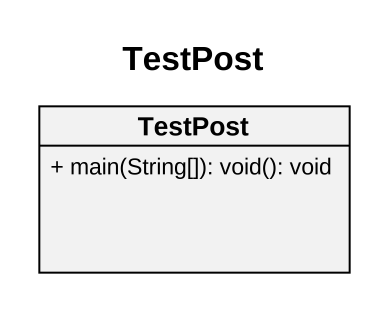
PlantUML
@startuml
title TestPost
hide circle
hide empty members
skinparam classAttributeIconSize 0
class TestPost {
  + main(String[]): void(): void
}
@enduml
